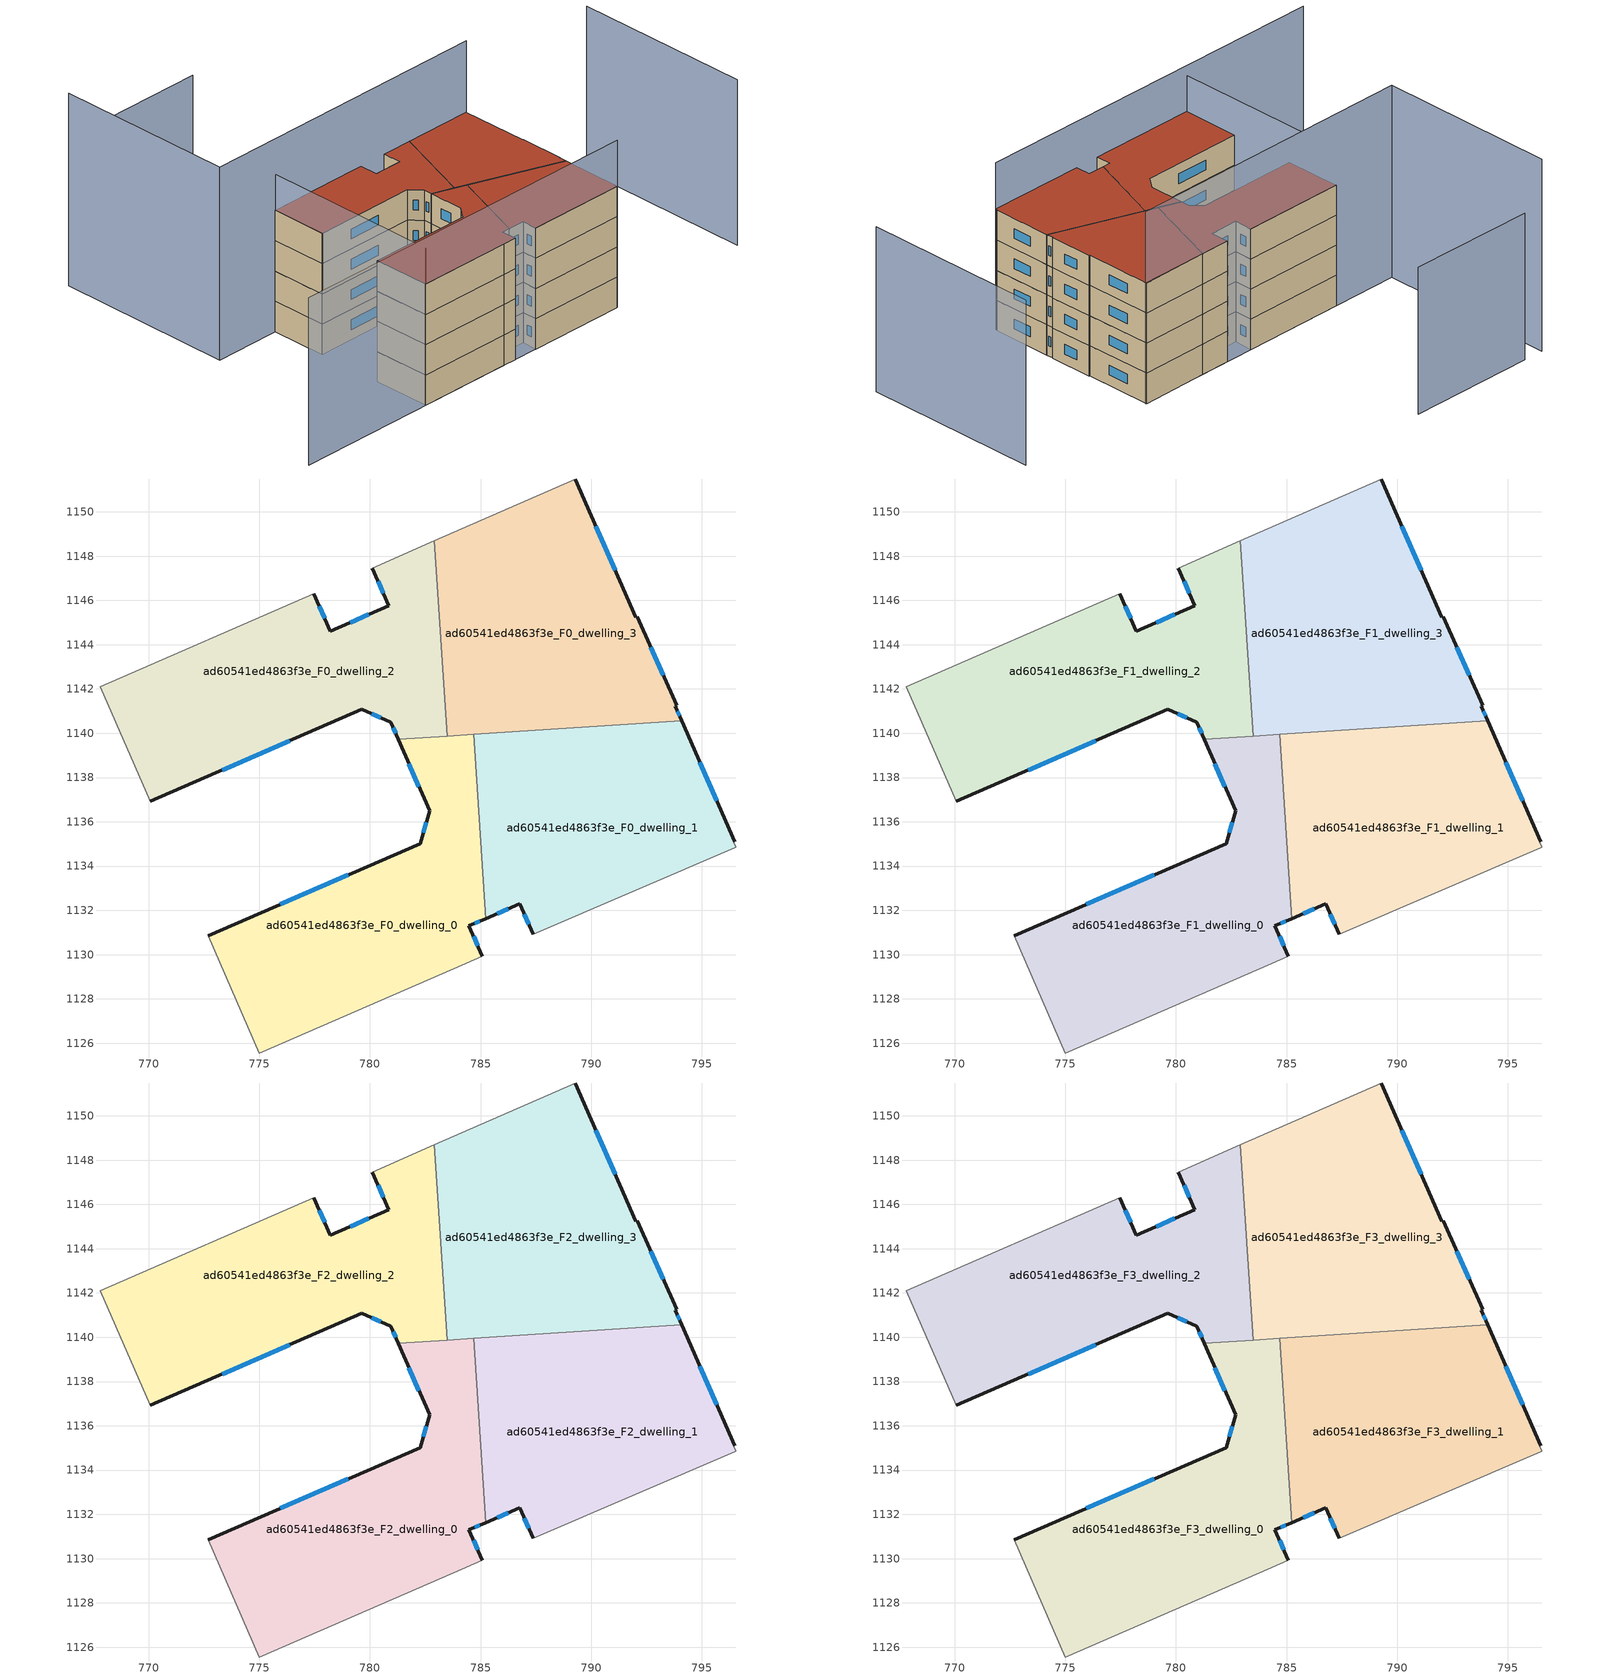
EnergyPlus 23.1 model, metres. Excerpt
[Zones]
ad60541ed4863f3e_F0_dwelling_0
 floor ground (EU_floor_Construction): 784.69,1139.95 785.23,1131.62 784.47,1131.3 785.08,1129.92 783.79,1129.37 775.01,1125.56 772.7,1130.86 782.27,1135.01 782.69,1136.49 781.29,1139.73 z0
 wall outside (EU_wall_Construction): 781.29,1139.73 782.69,1136.49 782.27,1135.01 772.7,1130.86 / 785.08,1129.92 784.47,1131.3 785.23,1131.62 z0:3
 wall adiabatic (EU_wall_Construction): 772.7,1130.86 775.01,1125.56 783.79,1129.37 785.08,1129.92 z0:3
 wall to ad60541ed4863f3e_F0_dwelling_1 (EU_wall_Construction): 785.23,1131.62 784.69,1139.95 z0:3
 wall to ad60541ed4863f3e_F0_dwelling_2 (EU_wall_Construction): 783.49,1139.87 781.29,1139.73 z0:3
 wall to ad60541ed4863f3e_F0_dwelling_3 (EU_wall_Construction): 784.69,1139.95 783.49,1139.87 z0:3
 window (EU_Window_Construction): 779.02,1133.6 775.96,1132.27 / 782.55,1135.99 782.42,1135.51 / 781.76,1138.63 782.22,1137.59 / 784.73,1131.41 784.97,1131.51 / 784.87,1130.39 784.68,1130.83 z1.02:1.98
ad60541ed4863f3e_F0_dwelling_1
 floor ground (EU_floor_Construction): 794.09,1140.55 796.48,1135.1 796.44,1135.08 796.53,1134.87 796.54,1134.84 796.47,1134.82 787.38,1130.91 786.78,1132.29 785.23,1131.62 784.69,1139.95 z0
 wall outside (EU_wall_Construction): 785.23,1131.62 786.78,1132.29 787.38,1130.91 / 796.48,1135.1 794.09,1140.55 z0:3
 wall adiabatic (EU_wall_Construction): 787.38,1130.91 796.47,1134.82 796.54,1134.84 796.53,1134.87 796.44,1135.08 796.48,1135.1 z0:3
 wall to ad60541ed4863f3e_F0_dwelling_3 (EU_wall_Construction): 794.09,1140.55 784.69,1139.95 z0:3
 window (EU_Window_Construction): 786.98,1131.82 787.18,1131.38 / 785.76,1131.85 786.25,1132.06 / 795.67,1136.95 794.9,1138.7 z1.02:1.98
ad60541ed4863f3e_F0_dwelling_2
 floor ground (EU_floor_Construction): 782.92,1148.69 783.49,1139.87 781.29,1139.73 780.95,1140.51 779.64,1141.08 770.07,1136.92 767.81,1142.11 777.46,1146.31 778.2,1144.61 780.85,1145.75 780.11,1147.45 z0
 wall outside (EU_wall_Construction): 770.07,1136.92 779.64,1141.08 780.95,1140.51 781.29,1139.73 / 780.11,1147.45 780.85,1145.75 778.2,1144.61 777.46,1146.31 z0:3
 wall adiabatic (EU_wall_Construction): 777.46,1146.31 767.81,1142.11 770.07,1136.92 / 782.92,1148.69 780.11,1147.45 z0:3
 wall to ad60541ed4863f3e_F0_dwelling_3 (EU_wall_Construction): 783.49,1139.87 782.92,1148.69 z0:3
 window (EU_Window_Construction): 780.08,1140.88 780.5,1140.7 / 773.32,1138.33 776.38,1139.66 / 777.95,1145.19 777.72,1145.73 / 779.95,1145.37 779.11,1145 / 780.37,1146.87 780.6,1146.33 / 781.06,1140.24 781.17,1139.99 z1.02:1.98
ad60541ed4863f3e_F0_dwelling_3
 floor ground (EU_floor_Construction): 789.27,1151.49 792.02,1145.24 792.09,1145.25 793.85,1141.26 793.79,1141.22 794.09,1140.55 783.49,1139.87 782.92,1148.69 z0
 wall outside (EU_wall_Construction): 794.09,1140.55 793.79,1141.22 793.85,1141.26 792.09,1145.25 792.02,1145.24 789.27,1151.49 z0:3
 wall adiabatic (EU_wall_Construction): 789.27,1151.49 782.92,1148.69 z0:3
 window (EU_Window_Construction): 791.08,1147.36 790.2,1149.36 / 793.25,1142.62 792.69,1143.9 / 793.99,1140.78 793.89,1140.99 z1.02:1.98
ad60541ed4863f3e_F1_dwelling_0
 floor to ad60541ed4863f3e_F0_dwelling_0 (EU_floor_Construction): 784.69,1139.95 785.23,1131.62 784.47,1131.3 785.08,1129.92 783.79,1129.37 775.01,1125.56 772.7,1130.86 782.27,1135.01 782.69,1136.49 781.29,1139.73 z3
 wall outside (EU_wall_Construction): 781.29,1139.73 782.69,1136.49 782.27,1135.01 772.7,1130.86 / 785.08,1129.92 784.47,1131.3 785.23,1131.62 z3:6
 wall adiabatic (EU_wall_Construction): 772.7,1130.86 775.01,1125.56 783.79,1129.37 785.08,1129.92 z3:6
 wall to ad60541ed4863f3e_F1_dwelling_1 (EU_wall_Construction): 785.23,1131.62 784.69,1139.95 z3:6
 wall to ad60541ed4863f3e_F1_dwelling_2 (EU_wall_Construction): 783.49,1139.87 781.29,1139.73 z3:6
 wall to ad60541ed4863f3e_F1_dwelling_3 (EU_wall_Construction): 784.69,1139.95 783.49,1139.87 z3:6
 window (EU_Window_Construction): 779.02,1133.6 775.96,1132.27 / 782.55,1135.99 782.42,1135.51 / 781.76,1138.63 782.22,1137.59 / 784.73,1131.41 784.97,1131.51 / 784.87,1130.39 784.68,1130.83 z4.02:4.98
ad60541ed4863f3e_F1_dwelling_1
 floor to ad60541ed4863f3e_F0_dwelling_1 (EU_floor_Construction): 794.09,1140.55 796.48,1135.1 796.44,1135.08 796.53,1134.87 796.54,1134.84 796.47,1134.82 787.38,1130.91 786.78,1132.29 785.23,1131.62 784.69,1139.95 z3
 wall outside (EU_wall_Construction): 785.23,1131.62 786.78,1132.29 787.38,1130.91 / 796.48,1135.1 794.09,1140.55 z3:6
 wall adiabatic (EU_wall_Construction): 787.38,1130.91 796.47,1134.82 796.54,1134.84 796.53,1134.87 796.44,1135.08 796.48,1135.1 z3:6
 wall to ad60541ed4863f3e_F1_dwelling_3 (EU_wall_Construction): 794.09,1140.55 784.69,1139.95 z3:6
 window (EU_Window_Construction): 786.98,1131.82 787.18,1131.38 / 785.76,1131.85 786.25,1132.06 / 795.67,1136.95 794.9,1138.7 z4.02:4.98
ad60541ed4863f3e_F1_dwelling_2
 floor to ad60541ed4863f3e_F0_dwelling_2 (EU_floor_Construction): 782.92,1148.69 783.49,1139.87 781.29,1139.73 780.95,1140.51 779.64,1141.08 770.07,1136.92 767.81,1142.11 777.46,1146.31 778.2,1144.61 780.85,1145.75 780.11,1147.45 z3
 wall outside (EU_wall_Construction): 770.07,1136.92 779.64,1141.08 780.95,1140.51 781.29,1139.73 / 780.11,1147.45 780.85,1145.75 778.2,1144.61 777.46,1146.31 z3:6
 wall adiabatic (EU_wall_Construction): 777.46,1146.31 767.81,1142.11 770.07,1136.92 / 782.92,1148.69 780.11,1147.45 z3:6
 wall to ad60541ed4863f3e_F1_dwelling_3 (EU_wall_Construction): 783.49,1139.87 782.92,1148.69 z3:6
 window (EU_Window_Construction): 780.08,1140.88 780.5,1140.7 / 773.32,1138.33 776.38,1139.66 / 777.95,1145.19 777.72,1145.73 / 779.95,1145.37 779.11,1145 / 780.37,1146.87 780.6,1146.33 / 781.06,1140.24 781.17,1139.99 z4.02:4.98
ad60541ed4863f3e_F1_dwelling_3
 floor to ad60541ed4863f3e_F0_dwelling_3 (EU_floor_Construction): 789.27,1151.49 792.02,1145.24 792.09,1145.25 793.85,1141.26 793.79,1141.22 794.09,1140.55 783.49,1139.87 782.92,1148.69 z3
 wall outside (EU_wall_Construction): 794.09,1140.55 793.79,1141.22 793.85,1141.26 792.09,1145.25 792.02,1145.24 789.27,1151.49 z3:6
 wall adiabatic (EU_wall_Construction): 789.27,1151.49 782.92,1148.69 z3:6
 window (EU_Window_Construction): 791.08,1147.36 790.2,1149.36 / 793.25,1142.62 792.69,1143.9 / 793.99,1140.78 793.89,1140.99 z4.02:4.98
ad60541ed4863f3e_F2_dwelling_0
 floor to ad60541ed4863f3e_F1_dwelling_0 (EU_floor_Construction): 784.69,1139.95 785.23,1131.62 784.47,1131.3 785.08,1129.92 783.79,1129.37 775.01,1125.56 772.7,1130.86 782.27,1135.01 782.69,1136.49 781.29,1139.73 z6
 wall outside (EU_wall_Construction): 781.29,1139.73 782.69,1136.49 782.27,1135.01 772.7,1130.86 / 785.08,1129.92 784.47,1131.3 785.23,1131.62 z6:9
 wall adiabatic (EU_wall_Construction): 772.7,1130.86 775.01,1125.56 783.79,1129.37 785.08,1129.92 z6:9
 wall to ad60541ed4863f3e_F2_dwelling_1 (EU_wall_Construction): 785.23,1131.62 784.69,1139.95 z6:9
 wall to ad60541ed4863f3e_F2_dwelling_2 (EU_wall_Construction): 783.49,1139.87 781.29,1139.73 z6:9
 wall to ad60541ed4863f3e_F2_dwelling_3 (EU_wall_Construction): 784.69,1139.95 783.49,1139.87 z6:9
 window (EU_Window_Construction): 779.02,1133.6 775.96,1132.27 / 782.55,1135.99 782.42,1135.51 / 781.76,1138.63 782.22,1137.59 / 784.73,1131.41 784.97,1131.51 / 784.87,1130.39 784.68,1130.83 z7.02:7.98
ad60541ed4863f3e_F2_dwelling_1
 floor to ad60541ed4863f3e_F1_dwelling_1 (EU_floor_Construction): 794.09,1140.55 796.48,1135.1 796.44,1135.08 796.53,1134.87 796.54,1134.84 796.47,1134.82 787.38,1130.91 786.78,1132.29 785.23,1131.62 784.69,1139.95 z6
 wall outside (EU_wall_Construction): 785.23,1131.62 786.78,1132.29 787.38,1130.91 / 796.48,1135.1 794.09,1140.55 z6:9
 wall adiabatic (EU_wall_Construction): 787.38,1130.91 796.47,1134.82 796.54,1134.84 796.53,1134.87 796.44,1135.08 796.48,1135.1 z6:9
 wall to ad60541ed4863f3e_F2_dwelling_3 (EU_wall_Construction): 794.09,1140.55 784.69,1139.95 z6:9
 window (EU_Window_Construction): 786.98,1131.82 787.18,1131.38 / 785.76,1131.85 786.25,1132.06 / 795.67,1136.95 794.9,1138.7 z7.02:7.98
ad60541ed4863f3e_F2_dwelling_2
 floor to ad60541ed4863f3e_F1_dwelling_2 (EU_floor_Construction): 782.92,1148.69 783.49,1139.87 781.29,1139.73 780.95,1140.51 779.64,1141.08 770.07,1136.92 767.81,1142.11 777.46,1146.31 778.2,1144.61 780.85,1145.75 780.11,1147.45 z6
 wall outside (EU_wall_Construction): 770.07,1136.92 779.64,1141.08 780.95,1140.51 781.29,1139.73 / 780.11,1147.45 780.85,1145.75 778.2,1144.61 777.46,1146.31 z6:9
 wall adiabatic (EU_wall_Construction): 777.46,1146.31 767.81,1142.11 770.07,1136.92 / 782.92,1148.69 780.11,1147.45 z6:9
 wall to ad60541ed4863f3e_F2_dwelling_3 (EU_wall_Construction): 783.49,1139.87 782.92,1148.69 z6:9
 window (EU_Window_Construction): 780.08,1140.88 780.5,1140.7 / 773.32,1138.33 776.38,1139.66 / 777.95,1145.19 777.72,1145.73 / 779.95,1145.37 779.11,1145 / 780.37,1146.87 780.6,1146.33 / 781.06,1140.24 781.17,1139.99 z7.02:7.98
ad60541ed4863f3e_F2_dwelling_3
 floor to ad60541ed4863f3e_F1_dwelling_3 (EU_floor_Construction): 789.27,1151.49 792.02,1145.24 792.09,1145.25 793.85,1141.26 793.79,1141.22 794.09,1140.55 783.49,1139.87 782.92,1148.69 z6
 wall outside (EU_wall_Construction): 794.09,1140.55 793.79,1141.22 793.85,1141.26 792.09,1145.25 792.02,1145.24 789.27,1151.49 z6:9
 wall adiabatic (EU_wall_Construction): 789.27,1151.49 782.92,1148.69 z6:9
 window (EU_Window_Construction): 791.08,1147.36 790.2,1149.36 / 793.25,1142.62 792.69,1143.9 / 793.99,1140.78 793.89,1140.99 z7.02:7.98
ad60541ed4863f3e_F3_dwelling_0
 floor to ad60541ed4863f3e_F2_dwelling_0 (EU_floor_Construction): 784.69,1139.95 785.23,1131.62 784.47,1131.3 785.08,1129.92 783.79,1129.37 775.01,1125.56 772.7,1130.86 782.27,1135.01 782.69,1136.49 781.29,1139.73 z9
 wall outside (EU_wall_Construction): 781.29,1139.73 782.69,1136.49 782.27,1135.01 772.7,1130.86 / 785.08,1129.92 784.47,1131.3 785.23,1131.62 z9:12
 wall adiabatic (EU_wall_Construction): 772.7,1130.86 775.01,1125.56 783.79,1129.37 785.08,1129.92 z9:12
 wall to ad60541ed4863f3e_F3_dwelling_1 (EU_wall_Construction): 785.23,1131.62 784.69,1139.95 z9:12
 wall to ad60541ed4863f3e_F3_dwelling_2 (EU_wall_Construction): 783.49,1139.87 781.29,1139.73 z9:12
 wall to ad60541ed4863f3e_F3_dwelling_3 (EU_wall_Construction): 784.69,1139.95 783.49,1139.87 z9:12
 window (EU_Window_Construction): 779.02,1133.6 775.96,1132.27 / 782.55,1135.99 782.42,1135.51 / 781.76,1138.63 782.22,1137.59 / 784.73,1131.41 784.97,1131.51 / 784.87,1130.39 784.68,1130.83 z10.02:10.98
 roof outside (EU_roof_Construction): 783.79,1129.37 785.08,1129.92 784.47,1131.3 785.23,1131.62 784.69,1139.95 781.29,1139.73 782.69,1136.49 782.27,1135.01 772.7,1130.86 775.01,1125.56 z12
ad60541ed4863f3e_F3_dwelling_1
 floor to ad60541ed4863f3e_F2_dwelling_1 (EU_floor_Construction): 794.09,1140.55 796.48,1135.1 796.44,1135.08 796.53,1134.87 796.54,1134.84 796.47,1134.82 787.38,1130.91 786.78,1132.29 785.23,1131.62 784.69,1139.95 z9
 wall outside (EU_wall_Construction): 785.23,1131.62 786.78,1132.29 787.38,1130.91 / 796.48,1135.1 794.09,1140.55 z9:12
 wall adiabatic (EU_wall_Construction): 787.38,1130.91 796.47,1134.82 796.54,1134.84 796.53,1134.87 796.44,1135.08 796.48,1135.1 z9:12
 wall to ad60541ed4863f3e_F3_dwelling_3 (EU_wall_Construction): 794.09,1140.55 784.69,1139.95 z9:12
 window (EU_Window_Construction): 786.98,1131.82 787.18,1131.38 / 785.76,1131.85 786.25,1132.06 / 795.67,1136.95 794.9,1138.7 z10.02:10.98
 roof outside (EU_roof_Construction): 796.47,1134.82 796.54,1134.84 796.53,1134.87 796.44,1135.08 796.48,1135.1 794.09,1140.55 784.69,1139.95 785.23,1131.62 786.78,1132.29 787.38,1130.91 z12
ad60541ed4863f3e_F3_dwelling_2
 floor to ad60541ed4863f3e_F2_dwelling_2 (EU_floor_Construction): 782.92,1148.69 783.49,1139.87 781.29,1139.73 780.95,1140.51 779.64,1141.08 770.07,1136.92 767.81,1142.11 777.46,1146.31 778.2,1144.61 780.85,1145.75 780.11,1147.45 z9
 wall outside (EU_wall_Construction): 770.07,1136.92 779.64,1141.08 780.95,1140.51 781.29,1139.73 / 780.11,1147.45 780.85,1145.75 778.2,1144.61 777.46,1146.31 z9:12
 wall adiabatic (EU_wall_Construction): 777.46,1146.31 767.81,1142.11 770.07,1136.92 / 782.92,1148.69 780.11,1147.45 z9:12
 wall to ad60541ed4863f3e_F3_dwelling_3 (EU_wall_Construction): 783.49,1139.87 782.92,1148.69 z9:12
 window (EU_Window_Construction): 780.08,1140.88 780.5,1140.7 / 773.32,1138.33 776.38,1139.66 / 777.95,1145.19 777.72,1145.73 / 779.95,1145.37 779.11,1145 / 780.37,1146.87 780.6,1146.33 / 781.06,1140.24 781.17,1139.99 z10.02:10.98
 roof outside (EU_roof_Construction): 783.49,1139.87 782.92,1148.69 780.11,1147.45 780.85,1145.75 778.2,1144.61 777.46,1146.31 767.81,1142.11 770.07,1136.92 779.64,1141.08 780.95,1140.51 781.29,1139.73 z12
ad60541ed4863f3e_F3_dwelling_3
 floor to ad60541ed4863f3e_F2_dwelling_3 (EU_floor_Construction): 789.27,1151.49 792.02,1145.24 792.09,1145.25 793.85,1141.26 793.79,1141.22 794.09,1140.55 783.49,1139.87 782.92,1148.69 z9
 wall outside (EU_wall_Construction): 794.09,1140.55 793.79,1141.22 793.85,1141.26 792.09,1145.25 792.02,1145.24 789.27,1151.49 z9:12
 wall adiabatic (EU_wall_Construction): 789.27,1151.49 782.92,1148.69 z9:12
 window (EU_Window_Construction): 791.08,1147.36 790.2,1149.36 / 793.25,1142.62 792.69,1143.9 / 793.99,1140.78 793.89,1140.99 z10.02:10.98
 roof outside (EU_roof_Construction): 794.09,1140.55 793.79,1141.22 793.85,1141.26 792.09,1145.25 792.02,1145.24 789.27,1151.49 782.92,1148.69 783.49,1139.87 z12
shading: 761.89,1119.94 796.52,1134.85 z0:16.6; 767.82,1142.11 775.01,1125.56 z0:15.6; 789.33,1151.46 761.57,1139.4 / 761.57,1139.4 754.36,1156 z0:19.1; 768.29,1161.98 756.32,1156.85 z0:14.6; 810.07,1140.82 802.87,1157.32 z0:16.4
[Building]
EU S2 Campaign: North Axis=0; Terrain=City; Solar Distribution=FullExterior
[Site:Location]
Vienna: Latitude=48; Longitude=16.5; Time Zone=1; Elevation=183
[SizingPeriod:WeatherFileDays]
AnnualSizingPeriod: Begin Month=1; Begin Day of Month=1; End Month=12; End Day of Month=31; Day of Week for Start Day=Monday; Use Weather File Daylight Saving Period=No; Use Weather File Rain and Snow Indicators=No
[MATERIAL]
EU_InternalMass_Material: Roughness=MediumRough; Thickness=0.1; Conductivity=1; Density=1800; Specific Heat=900; Thermal Absorptance=0.9; Solar Absorptance=0.7; Visible Absorptance=0.7
[MATERIAL:NOMASS] Roughness=MediumRough; Thermal Absorptance=0.9; Solar Absorptance=0.7; Visible Absorptance=0.7
Name | Thermal Resistance
EU_wall_NoMass | 0.942466
EU_roof_NoMass | 0.551687
EU_floor_NoMass | 0.66527
[WINDOWMATERIAL:SIMPLEGLAZINGSYSTEM]
EU_Window_SimpleGlazing: UFactor=2.03367; Solar Heat Gain Coefficient=0.65; Visible Transmittance=0.65
[CONSTRUCTION]
EU_wall_Construction: EU_wall_NoMass
EU_roof_Construction: EU_roof_NoMass
EU_floor_Construction: EU_floor_NoMass
EU_Window_Construction: EU_Window_SimpleGlazing
EU_InternalMass_Construction: EU_InternalMass_Material
[ZONE] Type=1; Multiplier=1; Ceiling Height=autocalculate; Floor Area=autocalculate; Part of Total Floor Area=Yes
Name | Volume
ad60541ed4863f3e_F0_dwelling_0; ad60541ed4863f3e_F1_dwelling_0; ad60541ed4863f3e_F2_dwelling_0; ad60541ed4863f3e_F3_dwelling_0 | 245.518
ad60541ed4863f3e_F0_dwelling_1; ad60541ed4863f3e_F1_dwelling_1; ad60541ed4863f3e_F2_dwelling_1; ad60541ed4863f3e_F3_dwelling_1 | 245.492
ad60541ed4863f3e_F0_dwelling_2; ad60541ed4863f3e_F1_dwelling_2; ad60541ed4863f3e_F2_dwelling_2; ad60541ed4863f3e_F3_dwelling_2 | 265.893
ad60541ed4863f3e_F0_dwelling_3; ad60541ed4863f3e_F1_dwelling_3; ad60541ed4863f3e_F2_dwelling_3; ad60541ed4863f3e_F3_dwelling_3 | 265.926
[INTERNALMASS] Construction=EU_InternalMass_Construction
Name | Zone or ZoneList | Surface Area
ad60541ed4863f3e_F0_dwelling_0_EU_InternalMass | ad60541ed4863f3e_F0_dwelling_0 | 81.8374
ad60541ed4863f3e_F0_dwelling_1_EU_InternalMass | ad60541ed4863f3e_F0_dwelling_1 | 81.831
ad60541ed4863f3e_F0_dwelling_2_EU_InternalMass | ad60541ed4863f3e_F0_dwelling_2 | 88.6321
ad60541ed4863f3e_F0_dwelling_3_EU_InternalMass | ad60541ed4863f3e_F0_dwelling_3 | 88.6418
ad60541ed4863f3e_F1_dwelling_0_EU_InternalMass | ad60541ed4863f3e_F1_dwelling_0 | 81.8374
ad60541ed4863f3e_F1_dwelling_1_EU_InternalMass | ad60541ed4863f3e_F1_dwelling_1 | 81.831
ad60541ed4863f3e_F1_dwelling_2_EU_InternalMass | ad60541ed4863f3e_F1_dwelling_2 | 88.6321
ad60541ed4863f3e_F1_dwelling_3_EU_InternalMass | ad60541ed4863f3e_F1_dwelling_3 | 88.6418
ad60541ed4863f3e_F2_dwelling_0_EU_InternalMass | ad60541ed4863f3e_F2_dwelling_0 | 81.8374
ad60541ed4863f3e_F2_dwelling_1_EU_InternalMass | ad60541ed4863f3e_F2_dwelling_1 | 81.831
ad60541ed4863f3e_F2_dwelling_2_EU_InternalMass | ad60541ed4863f3e_F2_dwelling_2 | 88.6321
ad60541ed4863f3e_F2_dwelling_3_EU_InternalMass | ad60541ed4863f3e_F2_dwelling_3 | 88.6418
ad60541ed4863f3e_F3_dwelling_0_EU_InternalMass | ad60541ed4863f3e_F3_dwelling_0 | 81.8374
ad60541ed4863f3e_F3_dwelling_1_EU_InternalMass | ad60541ed4863f3e_F3_dwelling_1 | 81.831
ad60541ed4863f3e_F3_dwelling_2_EU_InternalMass | ad60541ed4863f3e_F3_dwelling_2 | 88.6321
ad60541ed4863f3e_F3_dwelling_3_EU_InternalMass | ad60541ed4863f3e_F3_dwelling_3 | 88.6418
[OTHEREQUIPMENT] Fuel Type=Electricity; Design Level Calculation Method=Watts/Area; Power per Zone Floor Area=1; Fraction Latent=0; Fraction Radiant=0; Fraction Lost=0; Carbon Dioxide Generation Rate=0; EndUse Subcategory=EU_Step8_InternalGains
Name | Zone or ZoneList or Space or SpaceList | Schedule
EU_Step8_InternalGain_ad60541ed4863f3e_F0_dwelling_0_f000 | ad60541ed4863f3e_F0_dwelling_0 | EU_Step8_GainSchedule_ad60541ed4863f3e_F0_dwelling_0_f000
EU_Step8_InternalGain_ad60541ed4863f3e_F0_dwelling_1_f000 | ad60541ed4863f3e_F0_dwelling_1 | EU_Step8_GainSchedule_ad60541ed4863f3e_F0_dwelling_1_f000
EU_Step8_InternalGain_ad60541ed4863f3e_F0_dwelling_2_f000 | ad60541ed4863f3e_F0_dwelling_2 | EU_Step8_GainSchedule_ad60541ed4863f3e_F0_dwelling_2_f000
EU_Step8_InternalGain_ad60541ed4863f3e_F0_dwelling_3_f000 | ad60541ed4863f3e_F0_dwelling_3 | EU_Step8_GainSchedule_ad60541ed4863f3e_F0_dwelling_3_f000
EU_Step8_InternalGain_ad60541ed4863f3e_F1_dwelling_0_f000 | ad60541ed4863f3e_F1_dwelling_0 | EU_Step8_GainSchedule_ad60541ed4863f3e_F1_dwelling_0_f000
EU_Step8_InternalGain_ad60541ed4863f3e_F1_dwelling_1_f000 | ad60541ed4863f3e_F1_dwelling_1 | EU_Step8_GainSchedule_ad60541ed4863f3e_F1_dwelling_1_f000
EU_Step8_InternalGain_ad60541ed4863f3e_F1_dwelling_2_f000 | ad60541ed4863f3e_F1_dwelling_2 | EU_Step8_GainSchedule_ad60541ed4863f3e_F1_dwelling_2_f000
EU_Step8_InternalGain_ad60541ed4863f3e_F1_dwelling_3_f000 | ad60541ed4863f3e_F1_dwelling_3 | EU_Step8_GainSchedule_ad60541ed4863f3e_F1_dwelling_3_f000
EU_Step8_InternalGain_ad60541ed4863f3e_F2_dwelling_0_f000 | ad60541ed4863f3e_F2_dwelling_0 | EU_Step8_GainSchedule_ad60541ed4863f3e_F2_dwelling_0_f000
EU_Step8_InternalGain_ad60541ed4863f3e_F2_dwelling_1_f000 | ad60541ed4863f3e_F2_dwelling_1 | EU_Step8_GainSchedule_ad60541ed4863f3e_F2_dwelling_1_f000
EU_Step8_InternalGain_ad60541ed4863f3e_F2_dwelling_2_f000 | ad60541ed4863f3e_F2_dwelling_2 | EU_Step8_GainSchedule_ad60541ed4863f3e_F2_dwelling_2_f000
EU_Step8_InternalGain_ad60541ed4863f3e_F2_dwelling_3_f000 | ad60541ed4863f3e_F2_dwelling_3 | EU_Step8_GainSchedule_ad60541ed4863f3e_F2_dwelling_3_f000
EU_Step8_InternalGain_ad60541ed4863f3e_F3_dwelling_0_f000 | ad60541ed4863f3e_F3_dwelling_0 | EU_Step8_GainSchedule_ad60541ed4863f3e_F3_dwelling_0_f000
EU_Step8_InternalGain_ad60541ed4863f3e_F3_dwelling_1_f000 | ad60541ed4863f3e_F3_dwelling_1 | EU_Step8_GainSchedule_ad60541ed4863f3e_F3_dwelling_1_f000
EU_Step8_InternalGain_ad60541ed4863f3e_F3_dwelling_2_f000 | ad60541ed4863f3e_F3_dwelling_2 | EU_Step8_GainSchedule_ad60541ed4863f3e_F3_dwelling_2_f000
EU_Step8_InternalGain_ad60541ed4863f3e_F3_dwelling_3_f000 | ad60541ed4863f3e_F3_dwelling_3 | EU_Step8_GainSchedule_ad60541ed4863f3e_F3_dwelling_3_f000
[ZONEVENTILATION:DESIGNFLOWRATE] Schedule=EU_AlwaysOn; Design Flow Rate Calculation Method=AirChanges/Hour; Air Changes per Hour=0.530523; Ventilation Type=Natural; Fan Pressure Rise=0; Fan Total Efficiency=1; Constant Term Coefficient=1; Temperature Term Coefficient=0; Velocity Term Coefficient=0; Velocity Squared Term Coefficient=0; Minimum Indoor Temperature=-100; Maximum Indoor Temperature=100; Delta Temperature=-100; Minimum Outdoor Temperature=-100; Maximum Outdoor Temperature=100; Maximum Wind Speed=40
Name | Zone or ZoneList or Space or SpaceList
EU_ConstantAir_ad60541ed4863f3e_F0_dwelling_0 | ad60541ed4863f3e_F0_dwelling_0
EU_ConstantAir_ad60541ed4863f3e_F0_dwelling_1 | ad60541ed4863f3e_F0_dwelling_1
EU_ConstantAir_ad60541ed4863f3e_F0_dwelling_2 | ad60541ed4863f3e_F0_dwelling_2
EU_ConstantAir_ad60541ed4863f3e_F0_dwelling_3 | ad60541ed4863f3e_F0_dwelling_3
EU_ConstantAir_ad60541ed4863f3e_F1_dwelling_0 | ad60541ed4863f3e_F1_dwelling_0
EU_ConstantAir_ad60541ed4863f3e_F1_dwelling_1 | ad60541ed4863f3e_F1_dwelling_1
EU_ConstantAir_ad60541ed4863f3e_F1_dwelling_2 | ad60541ed4863f3e_F1_dwelling_2
EU_ConstantAir_ad60541ed4863f3e_F1_dwelling_3 | ad60541ed4863f3e_F1_dwelling_3
EU_ConstantAir_ad60541ed4863f3e_F2_dwelling_0 | ad60541ed4863f3e_F2_dwelling_0
EU_ConstantAir_ad60541ed4863f3e_F2_dwelling_1 | ad60541ed4863f3e_F2_dwelling_1
EU_ConstantAir_ad60541ed4863f3e_F2_dwelling_2 | ad60541ed4863f3e_F2_dwelling_2
EU_ConstantAir_ad60541ed4863f3e_F2_dwelling_3 | ad60541ed4863f3e_F2_dwelling_3
EU_ConstantAir_ad60541ed4863f3e_F3_dwelling_0 | ad60541ed4863f3e_F3_dwelling_0
EU_ConstantAir_ad60541ed4863f3e_F3_dwelling_1 | ad60541ed4863f3e_F3_dwelling_1
EU_ConstantAir_ad60541ed4863f3e_F3_dwelling_2 | ad60541ed4863f3e_F3_dwelling_2
EU_ConstantAir_ad60541ed4863f3e_F3_dwelling_3 | ad60541ed4863f3e_F3_dwelling_3
[HVACTEMPLATE:THERMOSTAT] Constant Heating Setpoint=20; Constant Cooling Setpoint=50
EU_HeatOnly_ad60541ed4863f3e_F0_dwelling_0; EU_HeatOnly_ad60541ed4863f3e_F0_dwelling_1; EU_HeatOnly_ad60541ed4863f3e_F0_dwelling_2; EU_HeatOnly_ad60541ed4863f3e_F0_dwelling_3; EU_HeatOnly_ad60541ed4863f3e_F1_dwelling_0; EU_HeatOnly_ad60541ed4863f3e_F1_dwelling_1; EU_HeatOnly_ad60541ed4863f3e_F1_dwelling_2; EU_HeatOnly_ad60541ed4863f3e_F1_dwelling_3; EU_HeatOnly_ad60541ed4863f3e_F2_dwelling_0; EU_HeatOnly_ad60541ed4863f3e_F2_dwelling_1; EU_HeatOnly_ad60541ed4863f3e_F2_dwelling_2; EU_HeatOnly_ad60541ed4863f3e_F2_dwelling_3; EU_HeatOnly_ad60541ed4863f3e_F3_dwelling_0; EU_HeatOnly_ad60541ed4863f3e_F3_dwelling_1; EU_HeatOnly_ad60541ed4863f3e_F3_dwelling_2; EU_HeatOnly_ad60541ed4863f3e_F3_dwelling_3
[HVACTEMPLATE:ZONE:IDEALLOADSAIRSYSTEM] System Availability Schedule=EU_AlwaysOn; Maximum Heating Supply Air Temperature=50; Minimum Cooling Supply Air Temperature=13; Maximum Heating Supply Air Humidity Ratio=0.0156; Minimum Cooling Supply Air Humidity Ratio=0.0077; Heating Limit=NoLimit; Cooling Limit=NoLimit; Heating Availability Schedule=EU_AlwaysOn; Cooling Availability Schedule=EU_CoolingOff; Dehumidification Control Type=ConstantSensibleHeatRatio; Cooling Sensible Heat Ratio=0.7; Dehumidification Setpoint=60; Humidification Control Type=None; Humidification Setpoint=30; Outdoor Air Method=None; Outdoor Air Flow Rate per Person=0.00944; Outdoor Air Flow Rate per Zone Floor Area=0; Outdoor Air Flow Rate per Zone=0; Demand Controlled Ventilation Type=None; Outdoor Air Economizer Type=NoEconomizer; Heat Recovery Type=None; Sensible Heat Recovery Effectiveness=0.7; Latent Heat Recovery Effectiveness=0.65
Name | Template Thermostat
ad60541ed4863f3e_F0_dwelling_0 | EU_HeatOnly_ad60541ed4863f3e_F0_dwelling_0
ad60541ed4863f3e_F0_dwelling_1 | EU_HeatOnly_ad60541ed4863f3e_F0_dwelling_1
ad60541ed4863f3e_F0_dwelling_2 | EU_HeatOnly_ad60541ed4863f3e_F0_dwelling_2
ad60541ed4863f3e_F0_dwelling_3 | EU_HeatOnly_ad60541ed4863f3e_F0_dwelling_3
ad60541ed4863f3e_F1_dwelling_0 | EU_HeatOnly_ad60541ed4863f3e_F1_dwelling_0
ad60541ed4863f3e_F1_dwelling_1 | EU_HeatOnly_ad60541ed4863f3e_F1_dwelling_1
ad60541ed4863f3e_F1_dwelling_2 | EU_HeatOnly_ad60541ed4863f3e_F1_dwelling_2
ad60541ed4863f3e_F1_dwelling_3 | EU_HeatOnly_ad60541ed4863f3e_F1_dwelling_3
ad60541ed4863f3e_F2_dwelling_0 | EU_HeatOnly_ad60541ed4863f3e_F2_dwelling_0
ad60541ed4863f3e_F2_dwelling_1 | EU_HeatOnly_ad60541ed4863f3e_F2_dwelling_1
ad60541ed4863f3e_F2_dwelling_2 | EU_HeatOnly_ad60541ed4863f3e_F2_dwelling_2
ad60541ed4863f3e_F2_dwelling_3 | EU_HeatOnly_ad60541ed4863f3e_F2_dwelling_3
ad60541ed4863f3e_F3_dwelling_0 | EU_HeatOnly_ad60541ed4863f3e_F3_dwelling_0
ad60541ed4863f3e_F3_dwelling_1 | EU_HeatOnly_ad60541ed4863f3e_F3_dwelling_1
ad60541ed4863f3e_F3_dwelling_2 | EU_HeatOnly_ad60541ed4863f3e_F3_dwelling_2
ad60541ed4863f3e_F3_dwelling_3 | EU_HeatOnly_ad60541ed4863f3e_F3_dwelling_3
[SIZING:ZONE] Zone Cooling Design Supply Air Temperature Input Method=SupplyAirTemperature; Zone Cooling Design Supply Air Temperature=13; Zone Heating Design Supply Air Temperature Input Method=SupplyAirTemperature; Zone Heating Design Supply Air Temperature=50; Zone Cooling Design Supply Air Humidity Ratio=0.008; Zone Heating Design Supply Air Humidity Ratio=0.008; Cooling Design Air Flow Method=DesignDay; Cooling Design Air Flow Rate=0; Cooling Minimum Air Flow per Zone Floor Area=0.000762; Cooling Minimum Air Flow=0; Cooling Minimum Air Flow Fraction=0.2; Heating Design Air Flow Method=DesignDay; Heating Design Air Flow Rate=0; Heating Maximum Air Flow per Zone Floor Area=0.002032; Heating Maximum Air Flow=0.141576; Heating Maximum Air Flow Fraction=0.3; Account for Dedicated Outdoor Air System=No; Dedicated Outdoor Air System Control Strategy=NeutralSupplyAir; Dedicated Outdoor Air Low Setpoint Temperature for Design=autosize; Dedicated Outdoor Air High Setpoint Temperature for Design=autosize; Zone Load Sizing Method=Sensible Load Only No Latent Load; Zone Latent Cooling Design Supply Air Humidity Ratio Input Method=HumidityRatioDifference; Zone Cooling Design Supply Air Humidity Ratio Difference=0.005; Zone Latent Heating Design Supply Air Humidity Ratio Input Method=HumidityRatioDifference; Zone Humidification Design Supply Air Humidity Ratio Difference=0.005
ad60541ed4863f3e_F0_dwelling_0; ad60541ed4863f3e_F0_dwelling_1; ad60541ed4863f3e_F0_dwelling_2; ad60541ed4863f3e_F0_dwelling_3; ad60541ed4863f3e_F1_dwelling_0; ad60541ed4863f3e_F1_dwelling_1; ad60541ed4863f3e_F1_dwelling_2; ad60541ed4863f3e_F1_dwelling_3; ad60541ed4863f3e_F2_dwelling_0; ad60541ed4863f3e_F2_dwelling_1; ad60541ed4863f3e_F2_dwelling_2; ad60541ed4863f3e_F2_dwelling_3; ad60541ed4863f3e_F3_dwelling_0; ad60541ed4863f3e_F3_dwelling_1; ad60541ed4863f3e_F3_dwelling_2; ad60541ed4863f3e_F3_dwelling_3
[SCHEDULE:CONSTANT]
Name | Hourly Value
EU_AlwaysOn | 1
EU_CoolingOff | 0
[SCHEDULE:FILE] Column Number=1; Rows to Skip at Top=0; Number of Hours of Data=8760; Column Separator=Comma; Interpolate to Timestep=No; Minutes per Item=60; Adjust Schedule for Daylight Savings=Yes
Name | File
EU_Step8_GainSchedule_ad60541ed4863f3e_F0_dwelling_0_f000 | ../../schedules/ad60541ed4863f3e/ad60541ed4863f3e_F0_dwelling_0_f000_gain.csv
EU_Step8_GainSchedule_ad60541ed4863f3e_F0_dwelling_1_f000 | ../../schedules/ad60541ed4863f3e/ad60541ed4863f3e_F0_dwelling_1_f000_gain.csv
EU_Step8_GainSchedule_ad60541ed4863f3e_F0_dwelling_2_f000 | ../../schedules/ad60541ed4863f3e/ad60541ed4863f3e_F0_dwelling_2_f000_gain.csv
EU_Step8_GainSchedule_ad60541ed4863f3e_F0_dwelling_3_f000 | ../../schedules/ad60541ed4863f3e/ad60541ed4863f3e_F0_dwelling_3_f000_gain.csv
EU_Step8_GainSchedule_ad60541ed4863f3e_F1_dwelling_0_f000 | ../../schedules/ad60541ed4863f3e/ad60541ed4863f3e_F1_dwelling_0_f000_gain.csv
EU_Step8_GainSchedule_ad60541ed4863f3e_F1_dwelling_1_f000 | ../../schedules/ad60541ed4863f3e/ad60541ed4863f3e_F1_dwelling_1_f000_gain.csv
EU_Step8_GainSchedule_ad60541ed4863f3e_F1_dwelling_2_f000 | ../../schedules/ad60541ed4863f3e/ad60541ed4863f3e_F1_dwelling_2_f000_gain.csv
EU_Step8_GainSchedule_ad60541ed4863f3e_F1_dwelling_3_f000 | ../../schedules/ad60541ed4863f3e/ad60541ed4863f3e_F1_dwelling_3_f000_gain.csv
EU_Step8_GainSchedule_ad60541ed4863f3e_F2_dwelling_0_f000 | ../../schedules/ad60541ed4863f3e/ad60541ed4863f3e_F2_dwelling_0_f000_gain.csv
EU_Step8_GainSchedule_ad60541ed4863f3e_F2_dwelling_1_f000 | ../../schedules/ad60541ed4863f3e/ad60541ed4863f3e_F2_dwelling_1_f000_gain.csv
EU_Step8_GainSchedule_ad60541ed4863f3e_F2_dwelling_2_f000 | ../../schedules/ad60541ed4863f3e/ad60541ed4863f3e_F2_dwelling_2_f000_gain.csv
EU_Step8_GainSchedule_ad60541ed4863f3e_F2_dwelling_3_f000 | ../../schedules/ad60541ed4863f3e/ad60541ed4863f3e_F2_dwelling_3_f000_gain.csv
EU_Step8_GainSchedule_ad60541ed4863f3e_F3_dwelling_0_f000 | ../../schedules/ad60541ed4863f3e/ad60541ed4863f3e_F3_dwelling_0_f000_gain.csv
EU_Step8_GainSchedule_ad60541ed4863f3e_F3_dwelling_1_f000 | ../../schedules/ad60541ed4863f3e/ad60541ed4863f3e_F3_dwelling_1_f000_gain.csv
EU_Step8_GainSchedule_ad60541ed4863f3e_F3_dwelling_2_f000 | ../../schedules/ad60541ed4863f3e/ad60541ed4863f3e_F3_dwelling_2_f000_gain.csv
EU_Step8_GainSchedule_ad60541ed4863f3e_F3_dwelling_3_f000 | ../../schedules/ad60541ed4863f3e/ad60541ed4863f3e_F3_dwelling_3_f000_gain.csv
